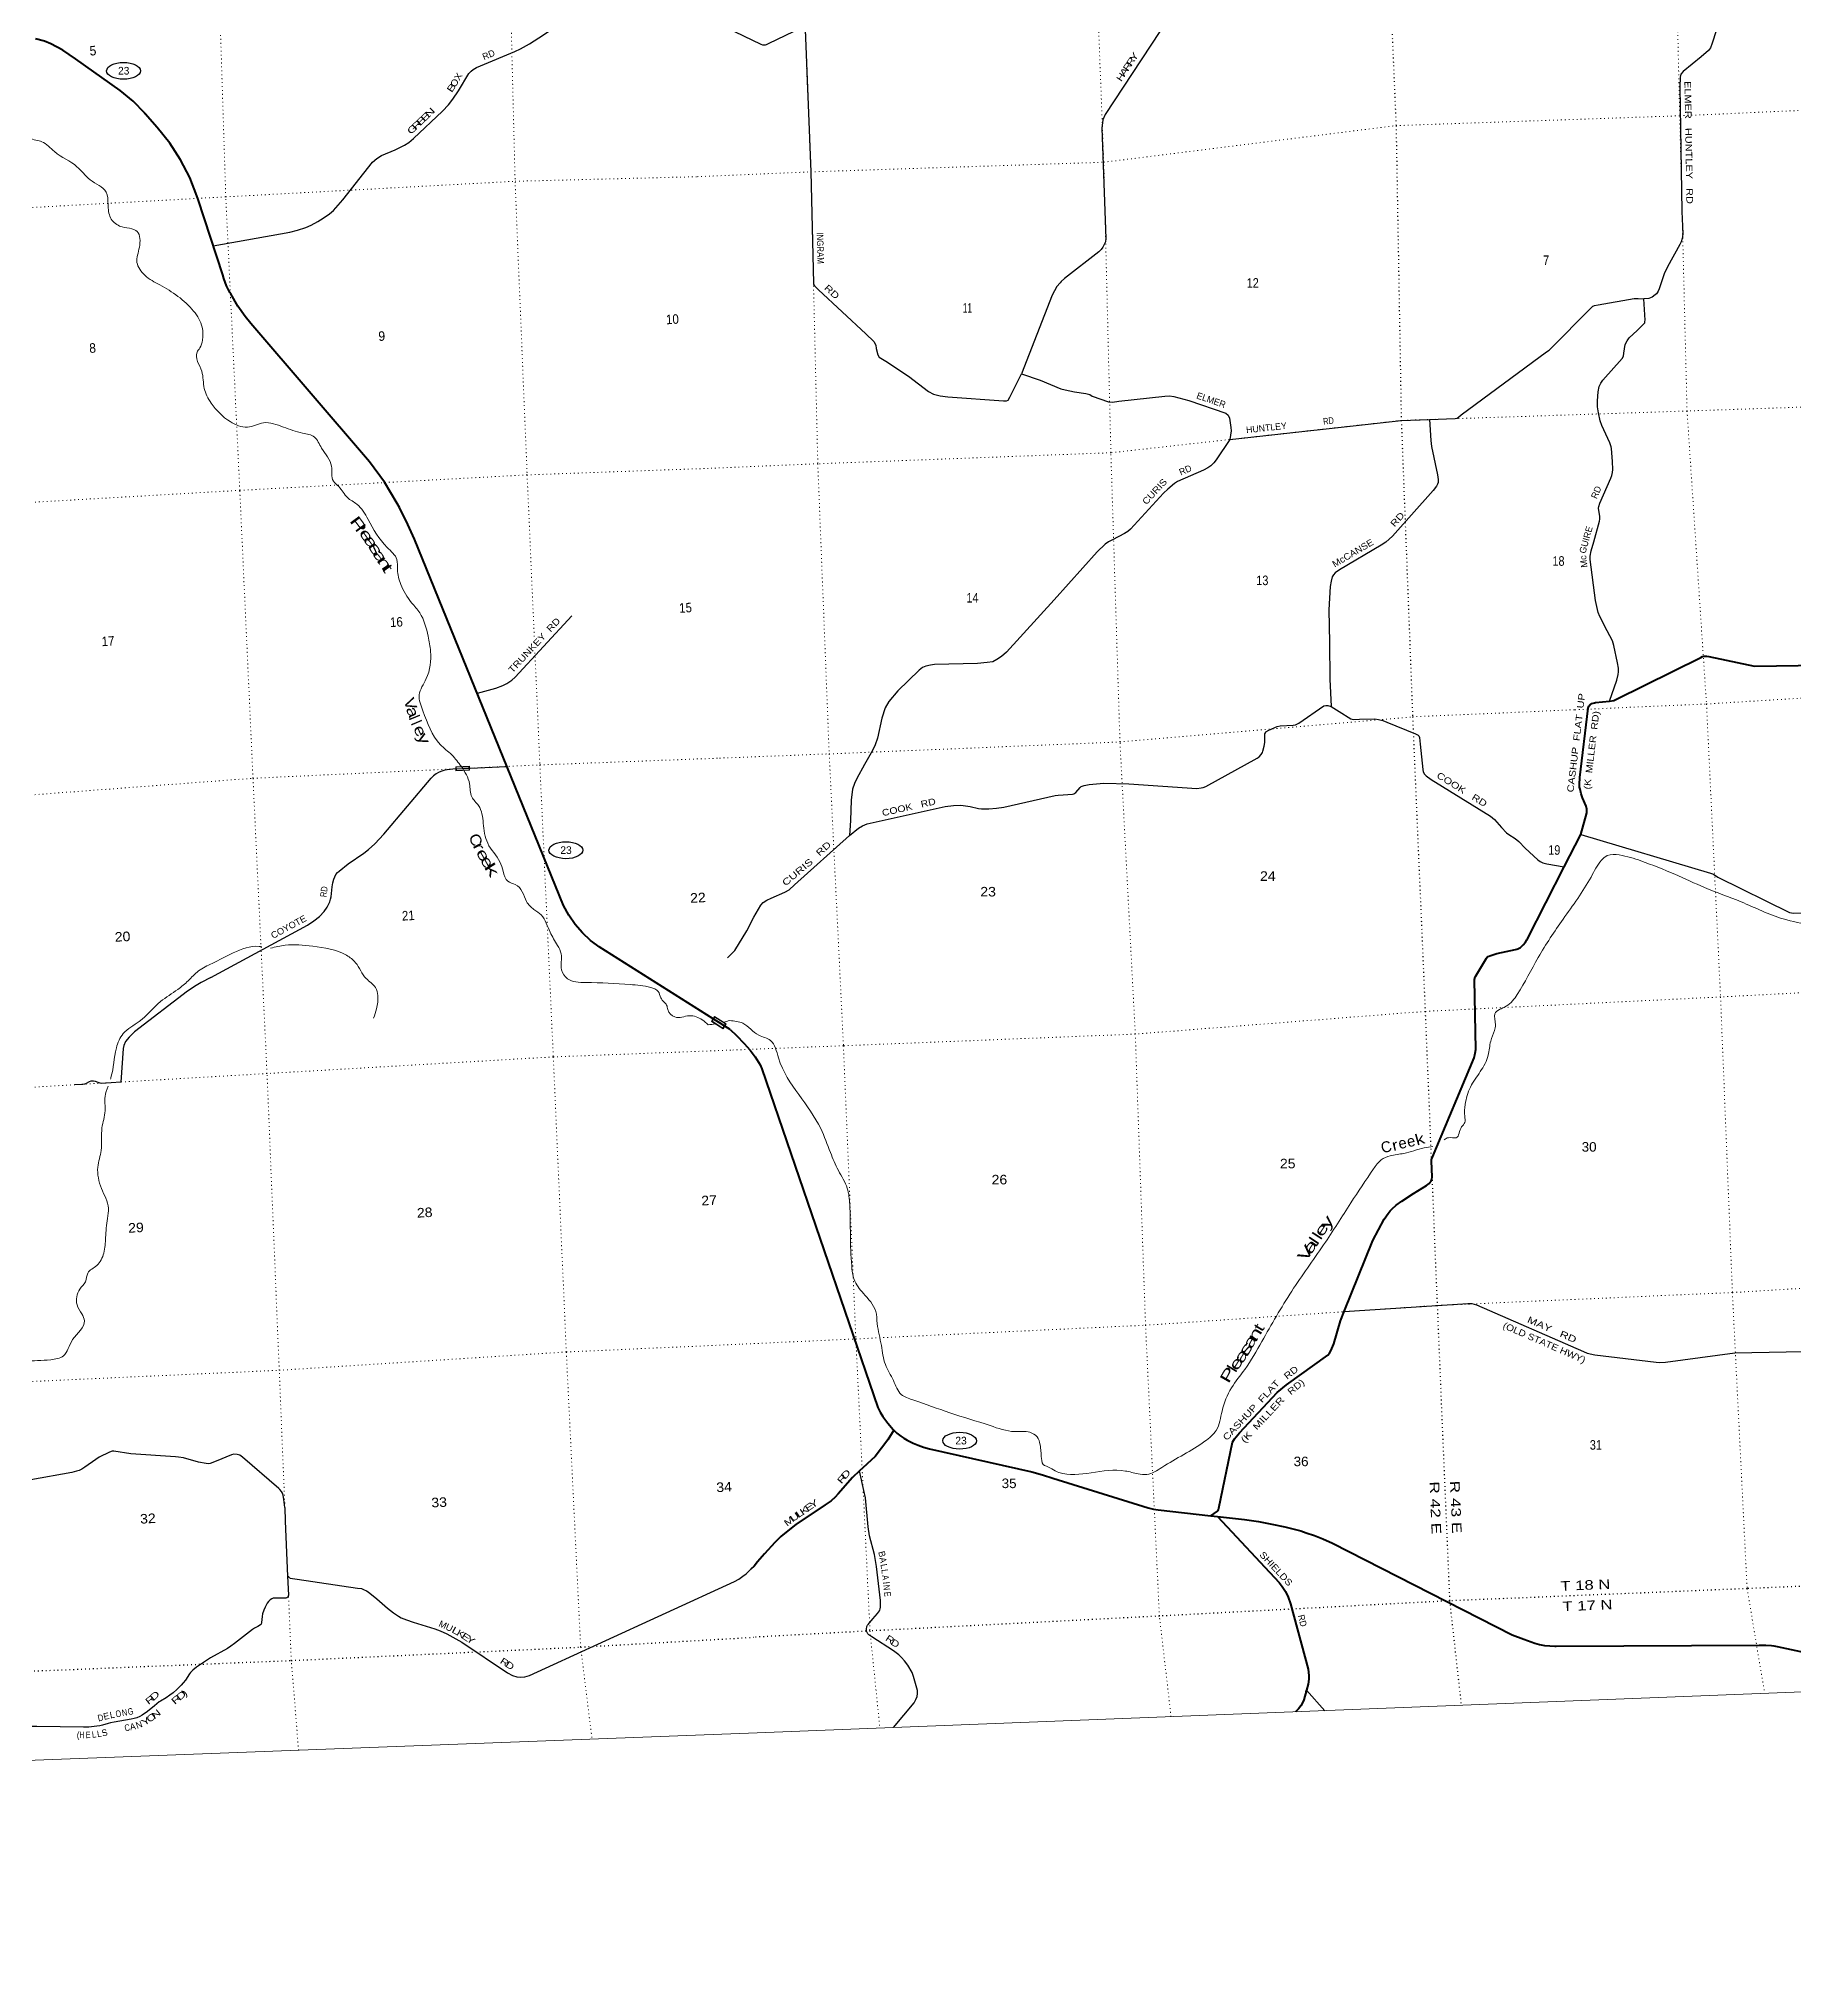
# Model space of a CAD drawing. Header units: feet. Extents: x 745759 to 1002271, y -170898 to 32007.
# Drawn here: x 863891 to 896054, y -170898 to -135377 of the extents above; entities that cross this region are included whole.
import ezdxf
from ezdxf.enums import TextEntityAlignment as Align

# ---------------------------------------------------------------- set-up
doc = ezdxf.new("R2010")
doc.units = ezdxf.units.FT
doc.header["$LTSCALE"] = 48
doc.linetypes.add('DOTTED', pattern=[1.5, 0.3, -1.2])
for name, color, linetype, lineweight in [('17', 7, 'Continuous', 25), ('23', 7, 'Continuous', 70), ('26', 7, 'Continuous', 40), ('29', 7, 'Continuous', 25), ('31', 7, 'Continuous', 13), ('39', 7, 'Continuous', 13), ('4', 7, 'Continuous', 13), ('59', 7, 'Continuous', 13), ('6', 7, 'DOTTED', 25), ('7', 7, 'DOTTED', 13)]:
    doc.layers.add(name, color=color, linetype=linetype, lineweight=lineweight)
for name, color, linetype in [('27', 7, 'Continuous'), ('30', 7, 'Continuous'), ('41', 7, 'Continuous')]:
    doc.layers.add(name, color=color, linetype=linetype)

msp = doc.modelspace()

# ---------------------------------------------------------------- linework, layer by layer
at = {"layer": '17'}
for centre, major_axis in [((865443.85, -135964.07), (-309.24, 1)), ((873548.24, -150246.33), (-309.24, 1)), ((880762.5, -161066.2), (309.24, -1))]:
    msp.add_ellipse(centre, major_axis=major_axis, ratio=0.500121, dxfattribs=at)
at = {"layer": '23'}
for points in [[(876557.27, -153534.22), (876244.56, -153336.54), (874156.64, -152016.68), (874131.71, -152000.92), (874106.64, -151981.52), (874000.58, -151899.45), (873852.22, -151760.22), (873719.23, -151606.26), (873603.06, -151439.23), (873504.98, -151260.98), (870776.3, -144545.06), (870652.94, -144280.29), (870497.37, -143965.95), (870460.2, -143893.91), (870224.54, -143498.97), (869948.89, -143130.82), (867775.85, -140592.35), (867669.56, -140463.49), (867535.35, -140274.27), (867407.28, -140051.65), (867392.85, -140026.57), (867380.39, -140001.65), (867330.73, -139902.37), (867281.91, -139772.27), (867261.41, -139700.61), (866810.3, -138324.46), (866788.77, -138256.84), (866656.67, -137917.01), (866489.76, -137592.85), (866289.89, -137287.92), (866059.23, -137005.55), (865842.72, -136751.08), (865833.28, -136740.39), (865617.48, -136521.42), (865379.96, -136326.21), (864563.91, -135744.13), (864332.21, -135588.68), (864109.05, -135469.34), (863992.73, -135423.77), (863833.07, -135377.58)], [(876557.27, -153534.22), (876673.48, -153640.06), (876812.19, -153785.71), (876925.8, -153908.16), (877015.27, -154031.56), (877078.68, -154130.5), (877106.74, -154181.7), (877136.83, -154254.42), (879263.07, -160456.01), (879309.5, -160546.27), (879358.21, -160621.49), (879449.61, -160742.8), (879547.04, -160863.87), (879559.83, -160876.22)], [(879559.83, -160876.22), (879611.57, -160926.15), (879685.85, -160980.65), (879740.32, -161018.64), (879804.52, -161057.23), (879910.33, -161109.48), (880002.77, -161150.77), (880101.81, -161183.8), (880207.81, -161216.66), (882088.65, -161636.42), (882278.25, -161691.43), (882472.03, -161750.31), (884218.62, -162294.19), (884315.06, -162320.95), (884397.53, -162333.5), (885362.63, -162440.56), (885489.19, -162454.6)], [(885489.19, -162454.6), (885980.62, -162509.11), (886238.17, -162549.37), (886481.8, -162594.2), (886723.34, -162643.02), (887017.15, -162719), (887112.89, -162752.03), (887264.74, -162801.58), (887419.9, -162864.34), (887591.92, -162943.47), (890886.37, -164621.19), (891099.28, -164705.5), (891301.58, -164776.13), (891388.86, -164800.89), (891481.29, -164820.71), (891575.38, -164827.32), (891667.82, -164830.62), (891692.75, -164831.29), (895412.92, -164812.28), (895531.13, -164813.28), (895640.07, -164819.89), (895682.99, -164824.84), (895739.11, -164836.4), (895829.86, -164856.36), (898165.35, -165357)]]:
    msp.add_lwpolyline(points, dxfattribs=at)
at = {"layer": '26'}
msp.add_line((891838.06, -150553.3), (892142.11, -149957.43), dxfattribs=at)
for points in [[(892668.56, -147513.05), (892670.15, -147512.89), (892746.68, -147500.17), (892776.39, -147491.09), (892798.62, -147480.03), (894340.93, -146712.48), (894374.72, -146698.66), (894394.53, -146692.05), (894412.67, -146691.53), (894453.13, -146689.57), (894491.48, -146696.5), (895328.81, -146873.16), (896529.41, -146854.27)], [(892142.11, -149957.43), (892143.21, -149955.27), (892252.79, -149560.18), (892255.17, -149494.25), (892239.96, -149437.8), (892173.62, -149287.31), (892149.52, -149213.45), (892131.13, -149127.82), (892123.11, -149087.92), (892119.63, -149039.64), (892128.94, -148916.39), (892280.15, -147645.21)], [(892280.15, -147645.21), (892282.29, -147627.19), (892289.43, -147607.54), (892296.03, -147597.63), (892306.76, -147584.41), (892322.52, -147573.24), (892344.73, -147560.46), (892367.84, -147551.38), (892392.6, -147543.12), (892413.92, -147539.44), (892668.56, -147513.05)], [(887809.05, -158698.82), (888335.29, -157396.82), (888541.86, -157008), (888612.81, -156901.48), (888652.43, -156853.58), (888687.09, -156818.9), (888763.03, -156751.17), (888865.5, -156675.01), (889075.84, -156537.84), (889318.05, -156391.36), (889364.3, -156353.53), (889386.59, -156329.58), (889401.54, -156309.52), (889414.65, -156275.07), (889418.77, -156239.56), (889405.57, -155938.12), (889408.87, -155914.99), (889413.82, -155900.13), (889428.73, -155869.31), (890190.43, -154052.64), (890210.3, -153966.76), (890218.68, -153898.44), (890198.96, -152616.03), (890201.64, -152596.23), (890204.12, -152587.15), (890217.05, -152562.94), (890414.18, -152221.7), (890429.03, -152208.49), (890448.84, -152196.1), (890477.73, -152182.89), (890605.67, -152138.77), (890947.55, -152066.95), (890969.24, -152059.41), (890988.22, -152050.33), (891036.1, -152027.2), (891088.92, -151977.65), (891131.84, -151931.4), (891154.94, -151887.63), (891165.67, -151871.05), (891838.06, -150553.3)], [(885362.63, -162440.56), (885488.92, -162357.17), (885499.55, -162343.09), (885505.33, -162326.57), (885510.88, -162299.9), (885760.26, -161095.57), (885798.01, -161029.63), (885892.63, -160923.18), (886583.3, -160180.98), (886749.03, -160043.17), (887510.02, -159495.98), (887540.67, -159460.84), (887563.55, -159421.37), (887619.07, -159294.29), (887739.63, -158870.57), (887809.05, -158698.82)], [(879559.83, -160876.22), (879447.43, -161049.07), (879217.44, -161354.21), (879139.52, -161423.75), (878987.63, -161560.64), (878928.07, -161617.06)], [(878928.07, -161617.06), (878799.07, -161739.26), (878538.74, -162041.56), (878481.66, -162103.7), (878406.5, -162165.6), (878300.57, -162240.26), (877764.45, -162603.74), (877584.39, -162741.74), (877487.14, -162819.7), (877374.08, -162931.29), (877184.76, -163142.17), (877060.44, -163285.47), (876995.84, -163363.11), (876938.19, -163419.56)], [(885489.19, -162454.6), (886618.23, -163664.55), (886673.46, -163736.92), (886733.5, -163829.24), (886783.94, -163934.03), (886826.96, -164055.22), (887145.75, -165253.38), (887158.27, -165367.71), (887158.06, -165437.98), (887146.26, -165525.31), (887118.24, -165638.21)], [(887113.03, -165659.19), (887118.24, -165638.21), (887066.9, -165816.48), (887049.12, -165859.16), (887012.61, -165923.36), (886971.54, -165981.39), (886919.02, -166034.41)]]:
    msp.add_lwpolyline(points, dxfattribs=at)
at = {"layer": '29'}
for p, q in [((867087.89, -139174.19), (868487.94, -138920.22)), ((892672.48, -147503.43), (892668.56, -147513.05)), ((871530.45, -148757.74), (872463.35, -148713.83)), ((870210.85, -149949.53), (871079.9, -148926.97)), ((867042.67, -152580.75), (868815.58, -151621.74)), ((868449.74, -163550.09), (868465.48, -163894.99)), ((872880.2, -165371.42), (876638.35, -163644.85)), ((887118.24, -165638.21), (887451.3, -166013.67))]:
    msp.add_line(p, q, dxfattribs=at)
for points in [[(871582.7, -136329.28), (871771.94, -136016.03), (871811.65, -135968.12), (871850.65, -135937.78), (871912.11, -135905.01), (871986.88, -135871.1), (872613.01, -135609.3), (872715.81, -135561.39), (872879.35, -135469.05), (873136.34, -135305.42), (874052.17, -134678.95), (874129.27, -134635.73), (874206.37, -134608.83), (874288.14, -134598.33), (874421.31, -134590.13), (875388.19, -134532.74)], [(875837.53, -134859.4), (877120.83, -135476.64), (877149.69, -135486.66), (877179.83, -135490.44), (877206.67, -135486.66), (877225.25, -135481.7), (877263.41, -135462.99), (877884.71, -135164.66), (877911.54, -135154.46), (877923.92, -135159.42), (877926.4, -135171.81), (877931.36, -135206.52), (878036.37, -137815.73), (878085.27, -139852.62), (878087.74, -139874.31), (878092.7, -139888.57), (878102.61, -139904.06), (878116.24, -139917.66), (878177.03, -139977.72), (879044.85, -140781.68)], [(884760.32, -134744.83), (883431.67, -136764.83), (883388.47, -136862.08), (883366.87, -137013.37), (883442.47, -139034.09), (883437.08, -139096.21), (883423.68, -139121.97), (883388.57, -139194.93), (883358.78, -139236.68), (883312.87, -139282.62), (882686.46, -139768.89)], [(894704.35, -134987.33), (894553.16, -135454.68), (894518.07, -135543.83), (894482.96, -135589.75), (894347.96, -135708.61), (894018.56, -135978.76), (893978.06, -136027.39), (893964.56, -136081.42), (893959.16, -136259.71), (893996.96, -138539.75)], [(868487.94, -138920.22), (868631.96, -138885.36), (868783.82, -138835.11), (868884.28, -138789.52), (869003.43, -138722.91), (869103.9, -138665.64), (869218.37, -138582.66), (869288.46, -138525.38), (869461.34, -138330.2), (870003.37, -137638.29), (870085.14, -137570.49), (870171.58, -137516.74), (870419.23, -137413.89), (870592.11, -137325.07), (870669.21, -137275.96), (870755.65, -137203.51), (871290.65, -136700.94), (871395.8, -136586.41), (871475.22, -136485.88), (871582.7, -136329.28)], [(893996.96, -138539.75), (894013.16, -138947.66), (894006.41, -139008.44), (893999.66, -139034.11), (893980.76, -139094.88), (893959.16, -139144.87), (893729.66, -139555.49), (893672.95, -139682.46), (893581.15, -139958.01), (893560.91, -140001.24), (893544.71, -140029.61), (893528.51, -140049.87), (893505.55, -140071.47), (893452.91, -140112), (893423.21, -140126.86), (893389.45, -140133.61), (893300.58, -140144.3)], [(882686.46, -139768.89), (882624.37, -139825.61), (882603.65, -139850.12), (882546.07, -139917.46), (882459.66, -140076.85), (881895.15, -141517.06)], [(889368.94, -142353.02), (889840.13, -142336.5), (889879.54, -142326.64), (889903.19, -142308.89), (889950.48, -142269.46), (891512.64, -141116.56), (891561.7, -141082.41), (892345.4, -140296.26), (892366.22, -140278.11), (892381, -140269.23), (892396.55, -140264.04), (892464.51, -140249.29), (893121.19, -140134.9)], [(892526.62, -142461.34), (892496.17, -142376.52), (892465.74, -142230.78), (892452.69, -142119.84), (892452.69, -142008.91), (892459.21, -141843.6), (892478.78, -141747.89), (892511.39, -141686.99), (892548.35, -141634.78), (892900.54, -141234.55), (892926.63, -141191.04), (892935.33, -141138.84), (892957.07, -140982.23), (892991.85, -140910.44), (893030.98, -140856.07), (893174.47, -140721.21), (893287.52, -140612.45), (893315.77, -140579.82), (893320.12, -140560.24), (893322.3, -140534.14), (893300.58, -140144.3)], [(893121.19, -140134.9), (893193.71, -140133.62), (893300.58, -140144.3)], [(879044.85, -140781.68), (879192.6, -140925.12), (879225, -140989.96), (879235.8, -141054.79), (879262.8, -141168.26), (879289.8, -141211.48), (879408.6, -141287.12), (879824.41, -141557.27), (880191.62, -141838.23), (880283.42, -141886.86), (880407.63, -141919.27), (880548.03, -141935.48), (881568.66, -142011.13), (881622.66, -142011.13), (881649.66, -142000.32), (881682.06, -141946.29), (881895.15, -141517.06)], [(881895.15, -141517.06), (882238.27, -141632.91), (882616.28, -141789.6), (882697.29, -141811.21), (882864.69, -141843.63), (883075.29, -141876.05), (883145.5, -141897.66), (883194.1, -141924.68), (883491.11, -142032.74), (883561.31, -142038.14), (883680.11, -142016.53), (884522.53, -141924.68), (884608.93, -141919.27), (884689.94, -141930.08), (884965.34, -142005.72), (885640.36, -142238.05), (885683.56, -142275.87), (885705.16, -142329.9), (885732.16, -142502.8), (885737.56, -142562.23), (885713.79, -142718.5)], [(885713.79, -142718.5), (888854.49, -142371.05), (889368.94, -142353.02)], [(889368.94, -142353.02), (889393.86, -142737.6), (889406.89, -142846.37), (889519.93, -143368.41), (889533, -143455.4), (889528.63, -143507.62), (889519.95, -143538.06), (889500.39, -143577.21), (889441.67, -143655.53), (888693.82, -144490.79), (888572.08, -144601.71), (888485.12, -144656.1), (887719.87, -145108.53), (887641.61, -145162.9), (887611.17, -145199.88), (887589.43, -145239.04), (887569.86, -145312.99), (887554.65, -145413.05), (887528.56, -145839.38), (887537.26, -146439.72), (887545.95, -147109.67), (887570.95, -147611.35)], [(885713.79, -142718.5), (885462.17, -143091.7), (885418.97, -143148.43), (885364.97, -143199.76), (885310.97, -143237.58), (885229.97, -143280.8), (884757.45, -143488.82), (884700.75, -143523.94), (884576.55, -143632), (884500.95, -143702.24), (883890.73, -144361.41), (883842.13, -144404.64), (883782.73, -144442.45), (883566.72, -144555.92), (883488.42, -144596.44), (883431.72, -144636.96), (883280.52, -144777.44), (882492.1, -145658.13)], [(892383.12, -144595.18), (892487.48, -144218.88), (892491.83, -144181.91), (892491.83, -144131.87), (892470.09, -143975.26), (892472.27, -143949.17), (892491.83, -143888.26), (892691.84, -143427.12), (892711.41, -143379.27), (892726.62, -143322.71), (892733.15, -143272.69), (892726.62, -143122.59), (892709.23, -142887.68), (892702.72, -142852.88), (892674.45, -142778.92), (892526.62, -142461.34)], [(892670.15, -147512.89), (892804.88, -147131.42), (892830.97, -147024.83), (892835.31, -146974.81), (892833.15, -146907.37), (892817.92, -146809.49), (892750.53, -146491.92), (892722.27, -146409.26), (892626.61, -146226.55), (892491.82, -145965.53), (892463.57, -145889.4), (892435.3, -145782.82), (892413.57, -145669.71), (892317.9, -144917.1), (892315.74, -144858.37), (892335.29, -144760.49), (892383.12, -144595.18)], [(871926.83, -147370.83), (872267.23, -147276.01), (872395.73, -147225.75), (872465.82, -147188.35), (872556.93, -147129.91), (872617.67, -147074.98), (873659.67, -145952.96)], [(882492.1, -145658.13), (881622.69, -146619.89), (881530.88, -146695.54), (881444.48, -146749.57), (881368.88, -146792.79), (881266.28, -146809), (881088.07, -146825.21), (880305.05, -146841.42), (880229.44, -146852.22), (880143.04, -146873.84), (880083.64, -146900.85), (880018.84, -146949.48), (879630.03, -147327.69), (879468.02, -147522.2), (879397.82, -147635.67), (879338.42, -147824.77), (879257.42, -148192.18), (879214.22, -148316.45), (879165.61, -148419.11), (879019.81, -148673.05)], [(883402.04, -149018.84), (883861.04, -149032.35), (885108.48, -149113.39), (885186.78, -149105.29), (885224.58, -149094.48), (885275.89, -149075.57), (886215.51, -148556.88), (886250.61, -148532.57), (886285.71, -148494.75), (886310.01, -148454.22), (886319.11, -148431.05), (886342.54, -148339.84), (886352.36, -148271.16), (886355.92, -148113.83), (886364.02, -148092.22), (886374.81, -148078.71), (886426.12, -148043.59), (886580.03, -147978.75), (886636.73, -147967.95), (886874.33, -147957.14), (886917.54, -147946.33), (886976.94, -147916.62), (887435.95, -147600.54), (887471.05, -147592.43), (887506.15, -147595.14), (887570.95, -147611.35)], [(887570.95, -147611.35), (887714.08, -147705.89), (887930.09, -147840.96), (887978.69, -147849.07), (888086.69, -147846.37), (888372.9, -147840.96), (888437.7, -147849.07), (888516, -147867.98), (888588.91, -147900.4), (889118.12, -148111.11), (889164.02, -148140.83), (889174.81, -148151.63), (889188.33, -148181.35), (889199.13, -148305.62), (889247.73, -148764.88), (889258.52, -148808.1), (889280.13, -148851.33), (889312.52, -148883.75), (889404.33, -148948.59), (890492.44, -149623.97), (890565.37, -149683.4), (890689.57, -149829.28), (890781.35, -149926.54), (890824.57, -149958.95), (890940.66, -150031.9), (891008.18, -150088.63), (891121.58, -150207.49), (891353.76, -150420.91), (891396.99, -150450.63), (891445.57, -150474.94), (891521.2, -150493.85), (891838.06, -150553.3)], [(871530.45, -148757.74), (871375.94, -148770.3), (871332.72, -148778.48), (871296.51, -148789), (871257.96, -148804.2), (871214.74, -148824.07), (871173.85, -148845.11), (871144.65, -148863.81), (871120.12, -148884.84), (871079.9, -148926.97)], [(879019.81, -148673.05), (878879.4, -148932.39), (878836.2, -149024.24), (878798.4, -149126.9), (878776.8, -149326.81), (878766, -149699.62), (878744.4, -149975.18)], [(878744.4, -149975.18), (878909.1, -149840.1), (878984.71, -149796.88), (879071.11, -149764.46), (880496.75, -149445.68), (880653.36, -149424.07), (880782.96, -149418.67), (880955.76, -149445.68), (881106.97, -149483.5), (881160.97, -149488.91), (881295.97, -149488.91), (881436.37, -149478.1), (881571.38, -149456.49), (882511, -149243.07), (882570.41, -149234.96), (882656.82, -149229.56), (882829.62, -149218.76), (882856.61, -149210.65), (882889.02, -149186.34), (882970.02, -149094.49), (882988.92, -149080.98), (883045.62, -149059.36), (883137.43, -149040.46), (883402.04, -149018.84)], [(868815.58, -151621.74), (868932.15, -151541.47), (869032.61, -151459.65), (869116.72, -151368.49), (869172.79, -151286.67), (869200.83, -151239.92), (869224.18, -151192), (869238.2, -151142.91), (869247.55, -151099.66), (869266.24, -150917.33), (869277.92, -150843.7), (869298.95, -150777.08), (869333.99, -150694.09), (869362.03, -150656.69), (869392.4, -150627.47), (869560.62, -150496.57), (869845.65, -150300.21), (869929.76, -150231.25), (870046.57, -150127.23), (870210.85, -149949.53)], [(876506.69, -152220.86), (876643.74, -152082.36), (876865.15, -151725.76), (876994.75, -151471.82), (877118.96, -151255.7), (877164.85, -151207.07), (877232.36, -151158.44), (877307.96, -151123.32), (877561.77, -151012.56), (877637.37, -150969.34), (877739.98, -150882.89), (878744.4, -149975.18)], [(892142.11, -149957.43), (894521.22, -150667.77), (894574.41, -150687.84), (894652.93, -150737.13), (895968.17, -151384.55), (896041.25, -151397.8), (898253.15, -151313.06)], [(867042.67, -152580.75), (866866.83, -152669.37), (866773.38, -152723.13), (866616.84, -152827.14), (865644.92, -153575.17), (865544.46, -153671.03), (865481.38, -153752.82), (865448.67, -153822.97), (865434.65, -153879.05), (865392.82, -154494.94), (865042.14, -154519.55), (865015.28, -154515.48), (864981.4, -154505.52), (864927.67, -154483.92), (864892.62, -154477.47), (864859.91, -154476.9), (864843.56, -154480.41), (864813.18, -154491.5), (864761.78, -154519.55), (864729.08, -154533.01), (864696.37, -154538.25), (864546.84, -154547.6)], [(887809.05, -158698.82), (890075.52, -158552.02), (890150.02, -158554.78), (890235.76, -158579.28), (892191.96, -159433.21), (892261.65, -159462.71), (892402, -159495.48), (893523.87, -159628.75), (893588.58, -159634.26), (893697.11, -159625.98), (894966.29, -159453.32), (897167.2, -159414.63)], [(868397.93, -162288.02), (868383.37, -162146.48), (868367.01, -162065.82), (868355.33, -162027.26), (868336.64, -161994.53), (868308.61, -161961.8), (868287.57, -161939.59), (867624.03, -161369.2), (867572.63, -161334.15), (867525.9, -161317.78), (867467.49, -161315.45), (867423.1, -161327.13), (867142.73, -161439.33), (867028.24, -161481.42), (866995.53, -161488.43), (866960.49, -161486.09), (866820.3, -161458.04), (866539.93, -161383.23), (866453.49, -161368.04), (866395.08, -161364.53), (865577.33, -161308.43), (865268.93, -161257), (865233.89, -161259.34), (865189.49, -161275.7), (864997.9, -161369.2), (864937.16, -161408.95), (864736.23, -161551.54), (864677.82, -161588.95), (864631.09, -161611.15), (864584.36, -161625.18), (864497.91, -161649.72), (863745.59, -161785.31)], [(879302.52, -163893.11), (879240.57, -163371.01), (879201.44, -163149.13), (879114.47, -162809.78), (879084.04, -162644.46), (879036.2, -162113.69), (879010.11, -161978.82), (878928.07, -161617.06)], [(868397.93, -162288.02), (868408.02, -162540.39), (868449.74, -163550.09)], [(868498.28, -163584.08), (868483.58, -163577.74), (868473.07, -163569.55), (868449.74, -163550.09)], [(868498.28, -163584.08), (868622.49, -163600.82), (869733.13, -163765.51)], [(876638.35, -163644.85), (876716.91, -163601.69), (876791.68, -163550.27), (876850.09, -163503.51), (876938.19, -163419.56)], [(868465.48, -163894.99), (868461.39, -163913.76), (868453.22, -163930.71), (868434.53, -163946.48), (868415.84, -163951.75), (868207.9, -163949.99), (868186.87, -163954.08), (868158.83, -163965.19), (868133.13, -163984.47), (868102.76, -164015.44), (868077.06, -164045.25), (868036.17, -164113.62), (868011.64, -164171.48), (867992.95, -164241.02), (867983.61, -164288.36), (867971.92, -164398.23), (867964.92, -164427.45), (867963.75, -164429.79), (867950.9, -164442.65), (867904.17, -164470.7), (867843.42, -164503.43), (867808.38, -164526.8), (867478.95, -164783.94), (867408.86, -164833.03), (867345.77, -164872.77), (867039.71, -165043.41), (866906.53, -165127.57), (866778.03, -165216.4), (866714.95, -165270.16)], [(869733.13, -163765.51), (869801.29, -163777.01), (869841.01, -163791.03), (869892.41, -163814.41), (869925.12, -163833.11), (870084, -163964.02), (870280.25, -164137), (870390.05, -164223.49), (870481.18, -164281.93), (870532.57, -164309.98), (870626.02, -164347.38), (870747.52, -164389.46), (871144.7, -164515.69), (871247.5, -164550.75), (871364.32, -164604.52), (871640.01, -164758.8), (872476.43, -165319.82), (872572.22, -165370.08), (872649.32, -165394.62), (872719.41, -165400.47), (872796.51, -165395.79), (872880.2, -165371.42)], [(879552.43, -166320.28), (879928.67, -165868.27), (879961.29, -165809.53), (879985.2, -165750.8), (879993.9, -165698.59), (879989.55, -165642.04), (879919.97, -165385.36), (879893.89, -165311.39), (879815.62, -165180.88), (879752.57, -165100.39), (879698.21, -165037.31), (879646.03, -164991.62), (879550.37, -164915.49), (879154.68, -164658.81), (879099.25, -164620.72), (879080.76, -164602.25), (879072.07, -164590.27), (879063.38, -164567.43), (879057.94, -164541.33), (879059.02, -164519.59), (879065.55, -164473.89), (879075.34, -164448.88), (879085.11, -164432.58), (879172.08, -164328.17), (879259.04, -164232.46), (879293.83, -164182.41), (879301.44, -164169.35), (879309.05, -164149.78), (879315.57, -164114.99), (879311.22, -163993.18), (879302.52, -163893.11)], [(866714.95, -165270.16), (866670.56, -165312.81), (866649.53, -165339.12), (866577.1, -165453.66), (866538.55, -165504.5), (866500, -165547.16), (866422.9, -165623.72), (866352.81, -165685.08), (866294.41, -165730.66), (866224.31, -165776.25), (866118.01, -165839.36), (866095.81, -165853.39), (866011.7, -165925.86), (865885.53, -166026.37), (865787.41, -166096.5), (865741.85, -166122.8), (865686.94, -166143.26), (865636.72, -166157.86), (865581.81, -166168.97), (865271.07, -166225.07), (865204.49, -166237.93), (865161.26, -166248.45), (865060.79, -166276.5), (865007.07, -166288.78), (864955.65, -166297.54), (864810.8, -166316.24)], [(864810.8, -166316.24), (864711.52, -166318), (863854.06, -166301.63), (863760.61, -166303.97), (863585.38, -166320.34), (863403.14, -166343.71), (863337.72, -166357.74), (863251.28, -166385.79), (863178.85, -166416.18), (863090.07, -166458.25), (863001.28, -166509.68), (862961.56, -166540.07), (862931.19, -166572.8), (862886.8, -166626.56), (862854.09, -166675.65), (862828.39, -166736.43), (862778.76, -166962.3)]]:
    msp.add_lwpolyline(points, dxfattribs=at)
at = {"layer": '31'}
for p, q in [((871530.93, -148718.93), (871780.65, -148707.2)), ((871780.65, -148707.2), (871784.17, -148782.12))]:
    msp.add_line(p, q, dxfattribs=at)
msp.add_lwpolyline([(871784.17, -148782.12), (871534.44, -148793.85), (871530.93, -148718.93)], dxfattribs=at)
msp.add_lwpolyline([(871773.03, -148715.57), (871539.29, -148726.54), (871542.05, -148785.47), (871775.79, -148774.5)], close=True, dxfattribs=at)
at = {"layer": '39'}
for centre, start, end in [((876027.1, -151721.76), 274.33906, 278.47302), ((876027.09, -151721.76), 283.78911, 287.65671)]:
    msp.add_arc(centre, 1726.02, start, end, dxfattribs=at)
for points in [[(871633.38, -148712.62), (871458.39, -148501.03), (871247.34, -148308.19), (870928.44, -147693.58), (870861.33, -147400.73), (870989.2, -147102.02), (871068.67, -146602.21), (871024.56, -146326.33), (870869.91, -145894.84), (870721.72, -145710.9), (870523.55, -145374.32), (870461.57, -145103.38), (870452.34, -144920.46), (870274.01, -144697.75), (869923.93, -144183.47), (869720.77, -143907.6), (869545.4, -143783.49), (869386.36, -143583.99), (869288.61, -143482.14), (869254.74, -143209.77), (869072.84, -142876.4), (868939.9, -142675.57), (868724.79, -142601.84), (868373.01, -142492.73), (868006.69, -142414.59), (867712.73, -142494.01), (867397.61, -142393.11), (867050.23, -142052.02), (866921.98, -141784.44), (866875.83, -141468.36), (866789.91, -141122.05), (866840.28, -141042.91), (866889.41, -140899.35), (866885.57, -140663.74), (866727.69, -140367.44), (866107.54, -139887.03), (865832.84, -139709.52), (865690.14, -139474.92), (865734.48, -139196.57), (865695.88, -138910.33), (865372.62, -138807.84), (865205.97, -138657.09), (865161.37, -138411.46), (865123.81, -138185.64), (864832.61, -137960.59), (864591.02, -137720.94), (864178.51, -137445.63), (863947.88, -137263.86), (863839.73, -137235.09), (863722.33, -137182.61), (863661.84, -137101.03), (863593.96, -137072.23), (863504.75, -136980.03), (863389.66, -136933.47), (863196.76, -136701.42), (863176.09, -136531.17), (863097.41, -136408.19), (862839.28, -136239.92), (862559.19, -136115.08), (862389.8, -135910.05), (862239.38, -135681.89), (862088.55, -135645.21), (861919.38, -135684.03), (861745.65, -135632.39), (861586.04, -135700.95)], [(876157.68, -153442.84), (876045.69, -153352.86), (875812.51, -153280.05), (875541.82, -153301.85), (875416.24, -153167.15), (875393.91, -153083.64), (875349, -153031.51), (875288.52, -152949.94), (875240.37, -152833.47), (875103.88, -152761.81), (874724.71, -152708.5), (873909.39, -152669.28), (873577.81, -152601.46), (873468.99, -152439.72), (873462.22, -152145.82), (873395.97, -151989.97), (873259, -151749.04), (873096.08, -151432.84), (872962.09, -151330.81), (872828.08, -151188.48), (872750.57, -151009.02), (872620.98, -150874.52), (872485.1, -150814.92), (872399.36, -150631.84), (872340.44, -150461.51), (872115.76, -150118.22), (872034.65, -149747.48), (871948.14, -149429.42), (871823.25, -149268.49), (871782.97, -149028.69), (871633.38, -148712.62)], [(889639.04, -155550.54), (889719.23, -155513.45), (889862.36, -155513.88), (889959.49, -155316.68), (890018.83, -155235.79), (890016.45, -155123.08), (890026.1, -154905.14), (890120.47, -154585.18), (890302.94, -154302.05), (890448.48, -154002.23), (890492.95, -153746.67), (890559.97, -153552.67), (890581.98, -153445.05), (890568.11, -153244.15), (890776.35, -153105.04), (890979.52, -152887.58), (891364.31, -152209.74), (891820.76, -151508.95), (892330.91, -150737.56), (892524.44, -150427.81), (892630.06, -150345.1), (892849.27, -150332.48), (893246.59, -150441.79), (893866.9, -150687.39), (894410.5, -150929.96), (895079.82, -151191.76), (895853.89, -151503.85), (896368.64, -151626.69), (897271.11, -151871.3), (898106.06, -152090.35), (898377.91, -152238.83), (898622.08, -152452.85), (899043.36, -152659.93), (899622.95, -152895.04), (900165.95, -153018.78), (900185.46, -153021.14)], [(865204.62, -154441.12), (865213.62, -154412.62), (865313.05, -153869.48), (865438.63, -153605.14), (865731.41, -153382.7), (866121.81, -153020.27), (866436.67, -152796.71), (866627.97, -152637.86), (866818.25, -152458.91), (867066.89, -152319.32), (867453.76, -152126.37), (867931.04, -152009.43), (867978.54, -152016.05)], [(868137.83, -152040.01), (868405.05, -151987.38), (868909.2, -152004.11), (869529.7, -152172.13), (869695.54, -152306.8), (869889.37, -152597.25), (870058.73, -152761.97), (870102.48, -152910.9), (870080.31, -153149.84), (870026.68, -153323.86)], [(876550.61, -153366.47), (876791.81, -153417.87), (877082.43, -153634.1), (877297.9, -153732.41), (877443.35, -154051.03), (877816.31, -154725.33), (878217.42, -155346.15), (878395.83, -155786.36), (878541.66, -156115.03), (878703.52, -156441.06), (878749.34, -156737.4), (878761.13, -157298.96), (878785.09, -157862.05), (878829.02, -158110.12), (879000.29, -158367.29), (879224.78, -158696.91), (879253.6, -158919.38), (879329.8, -159323.3), (879401.8, -159670.99), (879550.34, -159965.31), (879693.2, -160217.55), (879906.74, -160317.95), (880583.16, -160555.31), (881321.98, -160790.22), (881771.7, -160899.49), (882050.38, -160912.73), (882180.54, -160994.25), (882236.65, -161141.11), (882262.47, -161389.89), (882316.02, -161522.76), (882354.73, -161533.32), (882451.44, -161583.92), (882582.91, -161647.25), (883171.76, -161654.37), (883799.37, -161621.7), (884033.17, -161672.96), (884190.85, -161684.91), (884470, -161555.11), (885257.56, -161075), (885463.53, -160877.57), (885570.65, -160522.86), (885743.54, -160097.08), (885988.37, -159759.12), (886301.02, -159247.29), (886847.71, -158327.41), (887431.43, -157478.61), (887931.51, -156707.61), (888346.67, -156084.99), (888487.39, -155920.33), (888651.85, -155847.4), (888902.02, -155801.33), (889273.06, -155702.17), (889435.32, -155674.48)], [(859108.88, -161463.83), (859242.57, -161160.79), (859314.5, -161030.18), (859419.69, -160960.34), (859902.2, -160867.33), (860368.5, -160692.51), (860634.68, -160701.16), (860833.48, -160491.55), (860935.98, -160248.54), (861122.75, -160079.85), (861269.32, -160032.1), (861397.27, -160094.12), (861483.86, -159974.85), (861402.59, -159880.23), (861571.35, -159633.85), (861733.13, -159488.6), (862067.21, -159326.53), (862363.92, -159142.18), (862685.23, -158966.66), (862938.9, -159046.49), (863181.49, -159265.94), (863325.18, -159480.33), (863424.93, -159582.08), (863627.47, -159606.06), (864109.41, -159581.59), (864341.41, -159511.37), (864511.66, -159214.53), (864725.65, -158867.11), (864679.2, -158744.52), (864592.17, -158575.61), (864644.13, -158288.81), (864743.97, -158152.75), (864790.38, -157995.21), (864952.47, -157855.99), (865081.88, -157627.73), (865115.88, -157343.86), (865148.54, -156993.54), (865165.31, -156807.28), (865040.22, -156442.81), (864972.25, -156053.27), (865035.26, -155745.75), (865048.71, -155333.94), (865107.39, -155020.6), (865104.25, -154758.77), (865163.17, -154572.28)]]:
    msp.add_spline(points, degree=3, dxfattribs=at)
at = {"layer": '4'}
msp.add_lwpolyline([(745759.19, 12310.89), (776820.48, 13358.05), (807880.31, 14447.96), (838938.61, 15580.58), (869995.32, 16755.93), (901050.39, 17973.99), (932103.74, 19234.78), (963155.34, 20538.27), (994205.12, 21881.75), (1002271.19, -161246.56), (970969.51, -162603.69), (939665.99, -163917.76), (908360.69, -165188.77), (877053.68, -166416.71), (845745, -167601.59), (814434.73, -168743.41), (783122.91, -169842.15), (751809.62, -170897.82)], close=True, dxfattribs=at)
msp.add_lwpolyline([(745759.19, 12310.89), (776820.48, 13358.05), (807880.31, 14447.96), (838938.61, 15580.58), (869995.32, 16755.93), (901050.39, 17973.99), (932103.74, 19234.78), (963155.34, 20538.27), (994205.12, 21881.75), (1002271.19, -161246.56), (970969.51, -162603.69), (939665.99, -163917.76), (908360.69, -165188.77), (877053.68, -166416.71), (845745, -167601.59), (814434.73, -168743.41), (783122.91, -169842.15), (751809.62, -170897.82)], close=True, dxfattribs=at)
at = {"layer": '59'}
for points in [[(876273.24, -153294.36), (876484.93, -153427.35), (876429.08, -153516.26), (876217.39, -153383.27)], [(876275.75, -153305.39), (876228.41, -153380.75), (876426.56, -153505.22), (876473.89, -153429.86)]]:
    msp.add_lwpolyline(points, close=True, dxfattribs=at)
at = {"layer": '6'}
for points in [[(887983.23, -120155.11), (887992.66, -120818.35), (888232.46, -126197.51), (888527.67, -131550.33), (888758.89, -136968.1), (888854.49, -142371.05), (889062.03, -147801.84), (889292.47, -153199.51), (889512.46, -158587.5), (889739.5, -164001.41), (889953.3, -165915.98)], [(908276.61, -163106.72), (905940.24, -163351.88), (900544.03, -163551.45), (895191.19, -163777.51), (889739.5, -164001.41), (884422.99, -164280.45), (879120.33, -164552.89), (876986.3, -164667.92)], [(850847.08, -165858.42), (852733.28, -165779.87), (858142.16, -165487.16), (863228.68, -165309.56), (868516.6, -165093.52), (873819.17, -164848.52), (876986.66, -164667.9)]]:
    msp.add_lwpolyline(points, dxfattribs=at)
at = {"layer": '7'}
for points in [[(893333.74, -119945.31), (893351.95, -120654.47), (893636.26, -126037.94), (893829.2, -131352.46), (893956.32, -136788.42), (894090.47, -142197.92), (894446.76, -147566.47), (894704.28, -152934.87), (894921.34, -158351.18), (895191.19, -163777.51), (895513.41, -165697.88)], [(877350.45, -120568.29), (877379.39, -121417.94), (877598.83, -126791.86), (877808.6, -132176.23), (878036.37, -137815.73), (878164.14, -143165.04), (878373.25, -148480.94), (878634.02, -153829.07), (878861.43, -159200.66), (879120.33, -164552.89), (879301.79, -166329.96)], [(868651.43, -166738.92), (868516.6, -165093.52), (868296.67, -159776.13), (868072.67, -154338.02), (867815.84, -148927.78), (867573.85, -143651.81), (867316.64, -138273.84), (867145.17, -132879.42), (866918.51, -127683.12), (866682.39, -122189.37), (866644.03, -120979.3)], [(872011.19, -120773.9), (872060.05, -121851.71), (872303.42, -127139.87), (872480.92, -132533.98), (872620.16, -138062.89), (872838.24, -143368.45), (872968.9, -146337.46)], [(884637.17, -166123.22), (884422.99, -164280.45), (884168.97, -158950.18), (883981.29, -153615.31), (883700.17, -148261.94), (883534.02, -142962.48), (883403.24, -137639.47), (883182.85, -131878.82), (882950.03, -126523.55), (882750.16, -121924.38)], [(875954.98, -137904.28), (878036.37, -137815.73), (883403.24, -137639.47), (888758.89, -136968.1), (893956.32, -136788.42), (899401.27, -136546.65), (904781.13, -136322.77), (907193.89, -136136.22)], [(856894.26, -138827.11), (862050.54, -138563.34), (867316.64, -138273.84), (872619.18, -137988.54), (875953.51, -137904.34)], [(907422.19, -141695.87), (904950.28, -141769.95), (899557.74, -142011.68), (894090.47, -142197.92), (888854.49, -142371.05), (883534.02, -142962.48), (878164.14, -143165.04), (876160.95, -143249.28)], [(876157.44, -143249.43), (872838.24, -143368.45), (867573.85, -143651.81), (862282.35, -143956.71), (857160.92, -144200.57), (851810.14, -144407.71), (846389.87, -144594.19), (844893.44, -144706.36)], [(872981.66, -146627.57), (873072.12, -148683.12), (873317.87, -154033.46), (873556.42, -159440.6), (873819.17, -164848.52), (874027.31, -166533.15)], [(892037.23, -147671.79), (894446.76, -147566.47), (899853.89, -147233.52), (905102.7, -147182.76), (907632.09, -146933.29)], [(876365.54, -148558.78), (878373.25, -148480.94), (883700.17, -148261.94), (889062.03, -147801.84), (892037.23, -147671.79)], [(845090.85, -150049.72), (846684.02, -149946.11), (852065.43, -149747.49), (857351.14, -149527.53), (862525, -149325.35), (867815.84, -148927.78), (871531.25, -148754.84)], [(871785.35, -148743.01), (873072.12, -148683.12), (876362.59, -148558.9)], [(907848.46, -152312.69), (905331.5, -152538.18), (900091.31, -152655.08), (894704.28, -152934.87), (889292.47, -153199.51), (883981.29, -153615.31), (878634.02, -153829.07), (876571.7, -153908.8)], [(876568.97, -153908.91), (873317.87, -154033.46), (868072.67, -154338.02), (862757.28, -154648.16), (857616.15, -154860.78), (852301.84, -155112.42), (846908.08, -155305.61), (845288.26, -155427)], [(876779.04, -159297.01), (878861.43, -159200.66), (884168.97, -158950.18), (889512.46, -158587.5), (894921.34, -158351.18), (900304.63, -158027.23), (905548.32, -157948.47), (908063.05, -157731.35)], [(845489.3, -160811.53), (847171.62, -160689.31), (852547.8, -160466.78), (857879.19, -160234.43), (862983.76, -160015.6), (868296.67, -159776.13), (873556.42, -159440.6), (876779.04, -159297.01)]]:
    msp.add_lwpolyline(points, dxfattribs=at)

# ---------------------------------------------------------------- texts
at = {"layer": '17'}
for p in [(865446.75, -136032.38), (873551.14, -150314.64), (880788.55, -161134.51)]:
    msp.add_text('23', height=140, dxfattribs=at).set_placement(p, align=Align.CENTER)
at = {"layer": '27'}
for s, rotation, width, p in [('CASHUP  FLAT  UP', 83.216, 1.25, (892008.63, -149191.7)), ('(K  MILLER  RD)', 83.216, 1.2, (892314.58, -149137.22)), ('RD', 38.276, 1.2, (886763, -159950.21)), ('CASHUP  FLAT', 47.06, 1.25, (885659.69, -161075.19)), ('RD)', 39.745, 1.2, (886831.13, -160235.01)), ('(K  MILLER', 47.06, 1.3, (885988.17, -161117.18)), ('SHIELDS', 313.019, 1.15, (886247.13, -163164.25)), ('RD', 284.899, 0.95, (886957.23, -164272.59))]:
    msp.add_text(s, height=120, rotation=rotation, dxfattribs=dict(at, width=width)).set_placement(p)
for s, rotation, width, p in [('D', 49.266, 1.55, (878720.97, -161720.84)), ('R', 49.266, 1.55, (878653.57, -161800.95)), ('K', 34.137, 1.4, (877947.79, -162396.35)), ('E', 34.137, 1.45, (878039.69, -162328.45)), ('Y', 34.137, 1.5, (878123.3, -162272.11)), ('M', 37.467, 1.35, (877672.31, -162587.92)), ('U', 35.637, 1.4, (877772.55, -162513.7)), ('L', 34.137, 1.65, (877865.82, -162447.72))]:
    msp.add_text(s, height=120, rotation=rotation, dxfattribs=dict(at, width=width)).set_placement(p, align=Align.CENTER)
at = {"layer": '30'}
for s, rotation, p in [('RD', 22.691, (872048.79, -135769.29)), ('ELMER', 341.007, (885091.83, -141964.65)), ('HUNTLEY', 6.343, (886018.27, -142605.84)), ('RD', 23.761, (884816.22, -143380.57)), ('RD', 66.552, (892435.16, -143817.88))]:
    msp.add_text(s, height=120, rotation=rotation, dxfattribs=at).set_placement(p)
for s, rotation, width, p in [('Y', 56.665, 1.45, (884009.17, -135739.31)), ('H', 56.665, 1.25, (883764.62, -136111.2)), ('A', 56.665, 1.5, (883826.68, -136013.99)), ('R', 56.665, 1.3, (883887.16, -135917.69)), ('R', 56.665, 1.3, (883949.48, -135825.82)), ('B', 55.537, 1.5, (871500.2, -136308.1)), ('E', 43.21, 1.75, (871018.18, -136847.13)), ('N', 43.21, 1.6, (871097.03, -136773.05)), ('G', 43.21, 1.5, (870774.73, -137075.81)), ('R', 43.21, 1.6, (870857.38, -136998.18)), ('E', 43.21, 1.75, (870939.67, -136920.88)), ('A', 280.002, 0.95, (879300.48, -163264.44)), ('L', 276.767, 0.9, (879332.69, -163468.38)), ('A', 276.767, 0.85, (879345.99, -163580.5)), ('N', 276.767, 0.75, (879367.11, -163763.08)), ('E', 276.767, 0.85, (879383.28, -163886.69)), ('R', 327.029, 1.3, (879455.16, -164757.26)), ('D', 327.029, 1.3, (879550.29, -164830.45)), ('R', 38.542, 1.45, (865966.42, -165859.64)), ('D', 40.749, 1.55, (866052.77, -165784.87)), ('R', 41.2, 1.55, (866448.33, -165850.73)), ('D', 40.897, 1.55, (866537.31, -165781.15)), (')', 38.828, 1.4, (866598.9, -165735.56)), ('D', 12.876, 0.9, (865035.82, -166200.15)), ('O', 10.234, 0.8, (865359.09, -166127.89)), ('N', 10.234, 0.85, (865472.53, -166107.41)), ('G', 11.438, 0.8, (865583.68, -166086.97)), ('Y', 33.055, 1.45, (865884.55, -166257.26)), ('O', 38.542, 1.4, (865987.86, -166187.27)), ('N', 38.542, 1.45, (866075.16, -166122.63)), ('H', 358.906, 0.6, (864678.54, -166517.41)), ('E', 2.016, 0.75, (864798.11, -166516.49)), ('L', 6.356, 0.9, (864910.1, -166506.73)), ('L', 8.376, 0.95, (865008.41, -166493.64)), ('C', 10.234, 0.85, (865520.76, -166383.23))]:
    msp.add_text(s, height=120, rotation=rotation, dxfattribs=dict(at, width=width)).set_placement(p, align=Align.CENTER)
for s, rotation, width, p in [('OX', 58.863, 1.15, (871521.97, -136275.23)), ('ELMER   HUNTLEY   RD', 270.95, 1.25, (894042.77, -136153.05)), ('INGRAM', 271.375, 0.9, (878143.74, -138924.49)), ('RD', 317.188, 1.3, (878271.24, -139955.94)), ('RD', 6.313, 0.85, (887429.42, -142448.22)), ('CURIS', 47.208, 1.15, (884183.96, -143925.86)), ('RD', 48.16, 1.25, (888731.44, -144332.84)), ('McCANSE', 30.592, 1.1, (887634.53, -145066.97)), ('Mc', 97.244, 1.05, (892269.34, -145059.28)), ('TRUNKEY  RD', 47.118, 1.2, (872569.86, -147010.03)), ('COOK   RD', 328.173, 1.25, (889489.15, -148907.08)), ('COOK   RD', 12.604, 1.2, (879354.21, -149623.86)), ('RD', 42.105, 1.3, (878196.29, -150362.69)), ('CURIS   ', 40.114, 1.35, (877573.23, -150911.06)), ('RD', 84.147, 0.85, (869164.12, -151110.27)), ('COYOTE', 28.41, 1.05, (868183.91, -151872.47)), ('(OLD STATE HWY)', 336.418, 1.15, (890703.99, -158998.76)), ('MAY   RD', 336.418, 1.35, (891150.93, -158892.67)), ('M', 335.899, 1.05, (871205.73, -164463.13)), ('U', 335.504, 1.1, (871330.38, -164519.18)), ('L', 331.502, 1.5, (871442.53, -164570.68)), ('K', 331.308, 1.25, (871533.44, -164623.03)), ('E', 326.919, 1.45, (871621.31, -164673.08)), ('Y', 326.919, 1.45, (871707.74, -164724.68)), ('R', 326.919, 1.3, (872330.91, -165132.69)), ('D', 326.919, 1.3, (872427.6, -165195.68))]:
    msp.add_text(s, height=120, rotation=rotation, dxfattribs=dict(at, width=width)).set_placement(p)
for s, rotation, p in [('GUIRE', 74.5, (892295.64, -144573.47)), ('B', 284.375, (879283.31, -163158.18)), ('L', 280.002, (879319.92, -163377.57)), ('I', 276.767, (879359.8, -163678.53)), ('E', 13.599, (865142.23, -166172.32)), ('L', 10.932, (865247.78, -166148.09)), ('N', 20.436, (865748.43, -166326.87)), ('(', 358.906, (864611.82, -166516.14)), ('S', 15.599, (865111.27, -166474.67)), ('A', 11.438, (865623.73, -166364.21))]:
    msp.add_text(s, height=120, rotation=rotation, dxfattribs=at).set_placement(p, align=Align.CENTER)
at = {"layer": '41'}
for s, rotation, width, p in [('P', 306.66, 1.75, (869572.82, -144211.38)), ('l', 306.434, 1.45, (869677.93, -144367.3)), ('e', 305.202, 1.65, (869745.29, -144432.28)), ('a', 304.281, 1.7, (869825.44, -144547.57)), ('s', 304.276, 1.9, (869909.95, -144674.3)), ('a', 304.206, 1.7, (869991.66, -144806.62)), ('n', 304.206, 1.7, (870073.22, -144936.26)), ('t', 305.59, 1.6, (870166.27, -145086.37)), ('V', 289.246, 1.2, (870570.64, -147495.68)), ('a', 292.287, 1.35, (870611.38, -147654.97)), ('e', 295.132, 1.35, (870746.41, -148009.23)), ('y', 295.132, 1.45, (870817.63, -148154.69)), ('C', 292.802, 1.15, (871761.56, -149991.33)), ('r', 297.573, 1.55, (871836.01, -150159.96)), ('e', 300.445, 1.5, (871891.66, -150284.73)), ('e', 298.736, 1.45, (871969.62, -150417.11)), ('k', 303.046, 1.8, (872041.49, -150556.85))]:
    msp.add_text(s, height=200, rotation=rotation, dxfattribs=dict(at, width=width)).set_placement(p)
for rotation, p in [(292.368, (870668.28, -147824.34)), (292.988, (870704.57, -147921.22))]:
    msp.add_text('l', height=200, rotation=rotation, dxfattribs=at).set_placement(p)
for s, rotation, p in [('C', 15.643, (888605.82, -155777.21)), ('e', 11.793, (888896.02, -155708.4)), ('e', 12.611, (889053.87, -155673.28))]:
    msp.add_text(s, height=200, rotation=rotation, dxfattribs=at).set_placement(p, align=Align.CENTER)
for s, rotation, width, p in [('k', 15.853, 1.25, (889221.11, -155635.36)), ('r', 13.67, 1.15, (888761.35, -155746.53)), ('y', 57.061, 1.7, (887570.29, -157112.41)), ('l', 56.378, 1.35, (887340.89, -157454.7)), ('l', 57.004, 1.35, (887400.09, -157366.32)), ('e', 57.004, 1.6, (887471.47, -157249.7)), ('V', 54.771, 1.6, (887181.94, -157685.56)), ('a', 55.378, 1.75, (887266.98, -157563.68)), ('n', 58.73, 1.65, (886253.88, -159165.66)), ('t', 59.491, 1.4, (886330.3, -159040.02)), ('a', 55.921, 1.7, (886004.04, -159567.05)), ('s', 58.433, 1.8, (886086.88, -159435.26)), ('a', 58.73, 1.6, (886166.87, -159299.35)), ('P', 60.185, 1.6, (885760.08, -159907.23)), ('l', 58.415, 1.3, (885839.88, -159797.9)), ('e', 58.032, 1.55, (885908.64, -159703.44))]:
    msp.add_text(s, height=200, rotation=rotation, dxfattribs=dict(at, width=width)).set_placement(p, align=Align.CENTER)
at = {"layer": '6'}
for s, height, rotation, width, p in [('R 42 E', 175.6, 272.401, 1.35, (889371.98, -161815.56)), ('R 43 E', 175, 272.401, 1.35, (889747.44, -161804.05)), ('T 18 N', 175, 2.352, 1.3, (891775.37, -163817.71)), ('T 17 N', 175.6, 2.352, 1.3, (891811.34, -164191.83))]:
    msp.add_text(s, height=height, rotation=rotation, dxfattribs=dict(at, width=width)).set_placement(p)
at = {"layer": '7'}
for s, width, p in [('5', 0.95, (864826.28, -135685.07)), ('10', 0.9, (875387.74, -140609.06)), ('8', 0.95, (864819.54, -141133.4)), ('9', 0.95, (870117.4, -140914.84)), ('16', 0.9, (870330.32, -146157.27)), ('15', 0.9, (875627.44, -145896.31)), ('17', 0.9, (865047.75, -146508.22)), ('22', 1.1, (875829.16, -151210.7)), ('21', 0.9, (870548.79, -151536.58)), ('20', 1.1, (865287.63, -151923.39)), ('27', 1.1, (876034.4, -156756.12)), ('28', 1.1, (870823.12, -156979.56)), ('29', 1.1, (865533.13, -157256)), ('34', 1.1, (876308.68, -162009.33)), ('33', 1.1, (871088.14, -162289.76)), ('32', 1.1, (865751.44, -162587.06))]:
    msp.add_text(s, height=175, rotation=2.906, dxfattribs=dict(at, width=width)).set_placement(p)
for s, width, p in [('7', 0.85, (891454.05, -139522.76)), ('12', 0.85, (886022.31, -139938.74)), ('11', 0.65, (880820.65, -140396.61)), ('18', 0.85, (891624.65, -145033.72)), ('13', 0.85, (886198.62, -145388.91)), ('14', 0.85, (880887.56, -145707.18)), ('19', 0.85, (891547.5, -150329.73)), ('23', 1.1, (881141.26, -151093.6)), ('24', 1.1, (886266.75, -150807.2)), ('25', 1.1, (886630.65, -156075.26)), ('30', 1.05, (892159.72, -155769.81)), ('26', 1.1, (881348.48, -156369.79)), ('31', 0.85, (892309.23, -161231.23)), ('36', 1.05, (886882.28, -161533.22)), ('35', 1.05, (881532.63, -161934.89))]:
    msp.add_text(s, height=175, dxfattribs=dict(at, width=width)).set_placement(p)

doc.saveas('drawing.dxf')
